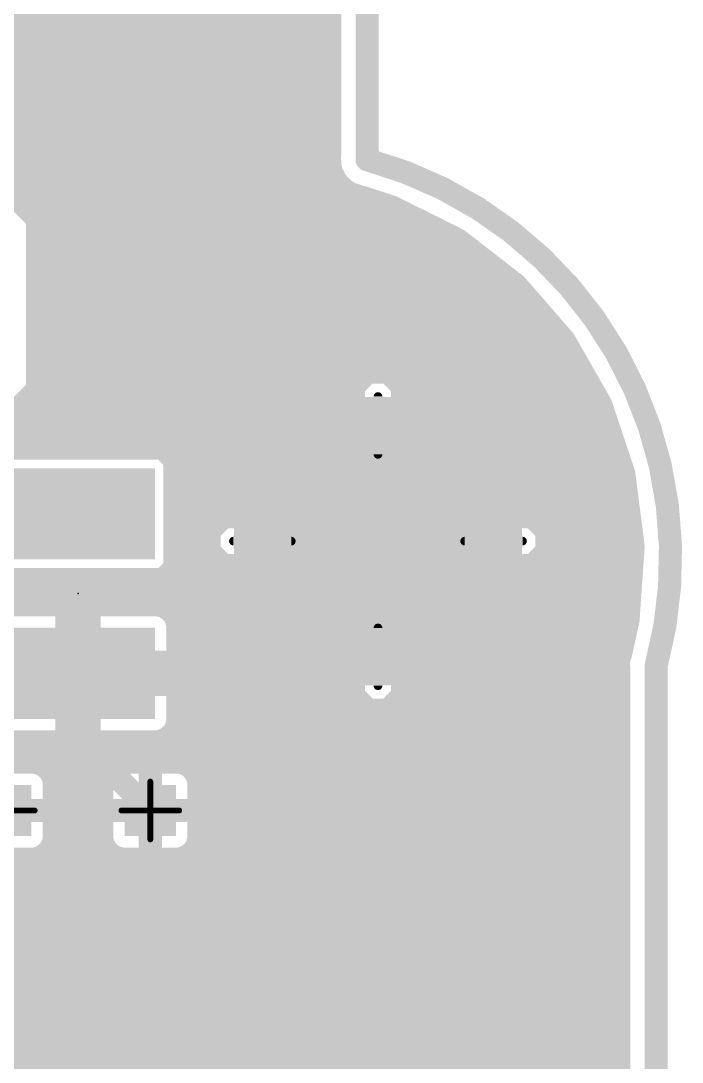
# Model space of a CAD drawing. Extents: x -14 to 61.4, y -16.8 to 62.4.
# Drawn here: x 49.79 to 61.42, y 19.71 to 38 of the extents above; entities that cross this region are included whole.
import ezdxf

# ---------------------------------------------------------------- set-up
doc = ezdxf.new("R2010")
doc.units = 0
for name, color, linetype in [('145', 82, 'CONTINUOUS'), ('16', 175, 'CONTINUOUS'), ('18', 82, 'CONTINUOUS'), ('20', 7, 'CONTINUOUS'), ('24', 7, 'CONTINUOUS'), ('30', 253, 'CONTINUOUS'), ('32', 253, 'CONTINUOUS'), ('36', 253, 'CONTINUOUS')]:
    doc.layers.add(name, color=color, linetype=linetype)

# ---------------------------------------------------------------- blocks, each defined once
blk = doc.blocks.new('RECT')
blk.add_solid([(-0.5, -0.5), (0.5, -0.5), (-0.5, 0.5), (0.5, 0.5)])
blk = doc.blocks.new('SQUAREV')
blk.add_solid([(-0.5, -0.5), (0.5, -0.5), (-0.5, 0.5), (0.5, 0.5)])

msp = doc.modelspace()

# ---------------------------------------------------------------- linework, layer by layer
at = {"layer": '145', "const_width": 0.1016}
for points in [[(52.07, 24.638), (52.07, 23.622)], [(49.022, 24.13), (50.038, 24.13)], [(51.562, 24.13), (52.578, 24.13)]]:
    msp.add_lwpolyline(points, dxfattribs=at)
at = {"layer": '145', "const_width": 0.0508}
for points in [[(52.0954, 24.638, 1), (52.0446, 24.638)], [(50.038, 24.1046, 1), (50.038, 24.1554)], [(51.562, 24.1554, 1), (51.562, 24.1046)], [(52.578, 24.1046, 1), (52.578, 24.1554)], [(52.0446, 23.622, 1), (52.0954, 23.622)]]:
    msp.add_lwpolyline(points, format="xyb", dxfattribs=at)
at = {"layer": '16'}
for points, const_width in [([(55.2236, 53.34), (55.2236, 35.6479)], 0.4064), ([(39.9264, 38.2016), (55.2236, 38.2016)], 0.4064), ([(39.9264, 37.7952), (55.2236, 37.7952)], 0.4064), ([(39.9264, 37.3888), (55.2236, 37.3888)], 0.4064), ([(39.9264, 36.9824), (55.2236, 36.9824)], 0.4064), ([(39.9264, 36.576), (55.2236, 36.576)], 0.4064), ([(46.5099, 36.1696), (55.2236, 36.1696)], 0.4064), ([(49.7605, 34.8464), (48.4905, 36.1164)], 0.4064), ([(48.8437, 35.7632), (55.2236, 35.7632)], 0.4064), ([(55.2236, 35.6479), (55.2124, 35.6067)], 0.4064), ([(55.2124, 35.6067), (55.2236, 35.5184)], 0.4064), ([(55.2236, 35.5184), (55.2236, 35.4294)], 0.4064), ([(49.2501, 35.3568), (55.2441, 35.3568)], 0.4064), ([(55.2236, 35.4294), (55.2399, 35.39)], 0.4064), ([(55.2399, 35.39), (55.2453, 35.3477)], 0.4064), ([(55.2453, 35.3477), (55.2895, 35.2704)], 0.4064), ([(55.2895, 35.2704), (55.3235, 35.1882)], 0.4064), ([(55.3235, 35.1882), (55.3537, 35.158)], 0.4064), ([(55.3537, 35.158), (55.3749, 35.121)], 0.4064), ([(55.3749, 35.121), (55.4453, 35.0665)], 0.4064), ([(49.6565, 34.9504), (55.6205, 34.9504)], 0.4064), ([(55.4453, 35.0665), (55.5082, 35.0035)], 0.4064), ([(55.5082, 35.0035), (55.5476, 34.9872)], 0.4064), ([(55.5476, 34.9872), (55.5813, 34.9611)], 0.4064), ([(55.5813, 34.9611), (55.6672, 34.9377)], 0.4064), ([(55.6672, 34.9377), (55.7494, 34.9036)], 0.4064), ([(50.0864, 34.5205), (49.7605, 34.8464)], 0.4064), ([(55.7494, 34.9036), (55.7782, 34.9036)], 0.4064), ([(55.7782, 34.9036), (56.3215, 34.7264)], 0.4064), ([(56.3215, 34.7264), (57.4765, 34.1504)], 0.4064), ([(50.0629, 34.544), (56.6872, 34.544)], 0.4064), ([(50.0864, 31.5195), (50.0864, 34.5205)], 0.4064), ([(50.0864, 34.1376), (57.493, 34.1376)], 0.4064), ([(57.4765, 34.1504), (58.4969, 33.3601)], 0.4064), ([(50.0864, 33.7312), (58.0178, 33.7312)], 0.4064), ([(50.0864, 33.3248), (58.5276, 33.3248)], 0.4064), ([(58.4969, 33.3601), (59.3436, 32.386)], 0.4064), ([(50.0864, 32.9184), (58.8808, 32.9184)], 0.4064), ([(50.0864, 32.512), (59.2341, 32.512)], 0.4064), ([(59.3436, 32.386), (59.9839, 31.2654)], 0.4064), ([(50.0864, 32.1056), (59.5038, 32.1056)], 0.4064), ([(55.894, 31.8303), (55.6424, 31.5787)], 0.4064), ([(56.2497, 31.8303), (55.894, 31.8303)], 0.4064), ([(56.5012, 31.5787), (56.2497, 31.8303)], 0.4064), ([(50.0864, 31.6992), (55.7629, 31.6992)], 0.4064), ([(56.3807, 31.6992), (59.736, 31.6992)], 0.4064), ([(48.8164, 30.2495), (50.0864, 31.5195)], 0.4064), ([(55.6424, 31.5787), (55.6424, 30.493)], 0.4064), ([(56.5012, 30.493), (56.5012, 31.5787)], 0.4064), ([(49.8597, 31.2928), (55.6424, 31.2928)], 0.4064), ([(56.0718, 31.4009), (56.0718, 30.3849)], 0.1524), ([(56.5012, 31.2928), (59.9683, 31.2928)], 0.4064), ([(59.9839, 31.2654), (60.3933, 30.0414)], 0.4064), ([(49.4533, 30.8864), (55.6424, 30.8864)], 0.4064), ([(56.5012, 30.8864), (60.1107, 30.8864)], 0.4064), ([(52.2963, 30.4932), (49.3037, 30.4932)], 0.4064), ([(52.5032, 30.2863), (52.2963, 30.4932)], 0.4064), ([(52.3095, 30.48), (55.6155, 30.48)], 0.4064), ([(55.6424, 30.493), (55.0123, 30.1895)], 0.4064), ([(57.1314, 30.1895), (56.5012, 30.493)], 0.4064), ([(56.5282, 30.48), (60.2466, 30.48)], 0.4064), ([(52.5032, 28.3937), (52.5032, 30.2863)], 0.4064), ([(55.0123, 30.1895), (54.5407, 29.5982)], 0.4064), ([(55.0123, 30.1895), (55.0123, 30.1895)], 0.4064), ([(55.0123, 30.1895), (55.0123, 30.1895)], 0.4064), ([(57.6029, 29.5982), (57.1314, 30.1895)], 0.4064), ([(57.1314, 30.1895), (57.1314, 30.1895)], 0.4064), ([(52.5032, 30.0736), (54.9198, 30.0736)], 0.4064), ([(57.2238, 30.0736), (60.3826, 30.0736)], 0.4064), ([(60.3933, 30.0414), (60.5561, 28.7611)], 0.4064), ([(52.5032, 29.6672), (54.5957, 29.6672)], 0.4064), ([(57.5479, 29.6672), (60.4409, 29.6672)], 0.4064), ([(54.5407, 29.5982), (54.4704, 29.2903)], 0.4064), ([(54.5407, 29.5982), (54.5407, 29.5982)], 0.4064), ([(57.6732, 29.2903), (57.6029, 29.5982)], 0.4064), ([(57.6029, 29.5982), (57.6029, 29.5982)], 0.4064), ([(50.8, 29.34), (48.26, 29.34)], 0.4064), ([(52.5032, 29.2608), (53.3245, 29.2608)], 0.4064), ([(53.354, 29.2903), (53.1024, 29.0387)], 0.4064), ([(54.4704, 29.2903), (53.354, 29.2903)], 0.4064), ([(58.7897, 29.2903), (57.6732, 29.2903)], 0.4064), ([(59.0412, 29.0387), (58.7897, 29.2903)], 0.4064), ([(58.8191, 29.2608), (60.4926, 29.2608)], 0.4064), ([(53.1024, 29.0387), (53.1024, 28.683)], 0.4064), ([(59.0412, 28.683), (59.0412, 29.0387)], 0.4064), ([(52.5032, 28.8544), (53.1024, 28.8544)], 0.4064), ([(53.5318, 28.8609), (54.5478, 28.8609)], 0.1524), ([(58.6118, 28.8609), (57.5958, 28.8609)], 0.1524), ([(59.0412, 28.8544), (60.5442, 28.8544)], 0.4064), ([(60.5561, 28.7611), (60.4659, 27.4736)], 0.4064), ([(53.1024, 28.683), (53.354, 28.4315)], 0.4064), ([(58.7897, 28.4315), (59.0412, 28.683)], 0.4064), ([(52.2963, 28.1868), (52.5032, 28.3937)], 0.4064), ([(52.5032, 28.448), (53.3374, 28.448)], 0.4064), ([(53.354, 28.4315), (54.4704, 28.4315)], 0.4064), ([(54.4704, 28.4315), (54.5407, 28.1235)], 0.4064), ([(57.6029, 28.1235), (57.6732, 28.4315)], 0.4064), ([(57.6732, 28.4315), (58.7897, 28.4315)], 0.4064), ([(58.8062, 28.448), (60.5342, 28.448)], 0.4064), ([(49.3037, 28.1868), (52.2963, 28.1868)], 0.4064), ([(48.4606, 28.0416), (54.606, 28.0416)], 0.4064), ([(54.5407, 28.1235), (54.5407, 28.1235)], 0.4064), ([(54.5407, 28.1235), (55.0123, 27.5322)], 0.4064), ([(57.1314, 27.5322), (57.6029, 28.1235)], 0.4064), ([(57.5376, 28.0416), (60.5057, 28.0416)], 0.4064), ([(57.6029, 28.1235), (57.6029, 28.1235)], 0.4064), ([(50.6032, 27.7432), (49.3969, 27.7432)], 0.4064), ([(50.6032, 26.7368), (50.6032, 27.7432)], 0.4064), ([(50.6032, 27.6352), (50.9968, 27.6352)], 0.4064), ([(52.2031, 27.7432), (50.9968, 27.7432)], 0.4064), ([(50.9968, 27.7432), (50.9968, 26.7368)], 0.4064), ([(52.3056, 27.7157), (52.2031, 27.7432)], 0.4064), ([(52.3976, 27.6626), (52.3056, 27.7157)], 0.4064), ([(52.4726, 27.5876), (52.3976, 27.6626)], 0.4064), ([(52.425, 27.6352), (54.9301, 27.6352)], 0.4064), ([(57.2135, 27.6352), (60.4773, 27.6352)], 0.4064), ([(52.5257, 27.4956), (52.4726, 27.5876)], 0.4064), ([(52.5532, 27.3931), (52.5257, 27.4956)], 0.4064), ([(55.0123, 27.5322), (55.0123, 27.5322)], 0.4064), ([(55.0123, 27.5322), (55.6424, 27.2288)], 0.4064), ([(56.5012, 27.2288), (57.1314, 27.5322)], 0.4064), ([(57.1314, 27.5322), (57.1314, 27.5322)], 0.4064), ([(57.1314, 27.5322), (57.1314, 27.5322)], 0.4064), ([(60.4659, 27.4736), (60.3332, 26.872)], 0.4064), ([(52.5532, 26.7368), (52.5532, 27.3931)], 0.4064), ([(50.6032, 27.2288), (50.9968, 27.2288)], 0.4064), ([(52.5532, 27.2288), (55.6423, 27.2288)], 0.4064), ([(55.6424, 27.2288), (55.6424, 26.143)], 0.4064), ([(56.0718, 26.3209), (56.0718, 27.3369)], 0.1524), ([(56.5012, 26.143), (56.5012, 27.2288)], 0.4064), ([(56.5013, 27.2288), (60.4119, 27.2288)], 0.4064), ([(60.3332, 26.872), (60.3036, 26.8006)], 0.4064), ([(50.6032, 26.8224), (50.9968, 26.8224)], 0.4064), ([(50.9968, 26.7368), (50.6032, 26.7368)], 0.4064), ([(50.9968, 26.3432), (50.9968, 26.7368)], 0.4064), ([(50.9968, 26.7368), (52.5532, 26.7368)], 0.4064), ([(52.5532, 26.8224), (55.6424, 26.8224)], 0.4064), ([(56.5012, 26.8224), (60.3126, 26.8224)], 0.4064), ([(60.3036, 26.7579), (60.2924, 26.7167)], 0.4064), ([(60.2924, 26.7167), (60.3036, 26.6284)], 0.4064), ([(60.3036, 26.8006), (60.3036, 26.7579)], 0.4064), ([(50.8, 26.54), (50.8, 25.4)], 0.4064), ([(60.3036, 26.6284), (60.3036, 6.35)], 0.4064), ([(50.6032, 25.3368), (50.6032, 26.3432)], 0.4064), ([(50.6032, 26.3432), (50.9968, 26.3432)], 0.4064), ([(50.9968, 26.416), (55.6424, 26.416)], 0.4064), ([(50.9968, 26.3432), (50.9968, 25.3368)], 0.4064), ([(52.5532, 26.3432), (50.9968, 26.3432)], 0.4064), ([(52.5532, 25.6869), (52.5532, 26.3432)], 0.4064), ([(56.5012, 26.416), (60.3036, 26.416)], 0.4064), ([(55.6424, 26.143), (55.894, 25.8915)], 0.4064), ([(56.2497, 25.8915), (56.5012, 26.143)], 0.4064), ([(50.6032, 26.0096), (50.9968, 26.0096)], 0.4064), ([(52.5532, 26.0096), (55.7758, 26.0096)], 0.4064), ([(56.3678, 26.0096), (60.3036, 26.0096)], 0.4064), ([(55.894, 25.8915), (56.2497, 25.8915)], 0.4064), ([(50.6032, 25.6032), (50.9968, 25.6032)], 0.4064), ([(52.4726, 25.4924), (52.5257, 25.5844)], 0.4064), ([(52.5257, 25.5844), (52.5532, 25.6869)], 0.4064), ([(52.5308, 25.6032), (60.3036, 25.6032)], 0.4064), ([(52.3056, 25.3643), (52.3976, 25.4174)], 0.4064), ([(52.3976, 25.4174), (52.4726, 25.4924)], 0.4064), ([(49.3969, 25.3368), (50.6032, 25.3368)], 0.4064), ([(50.8, 25.4), (52.07, 24.13)], 0.4064), ([(50.9968, 25.3368), (52.2031, 25.3368)], 0.4064), ([(52.2031, 25.3368), (52.3056, 25.3643)], 0.4064), ([(14.6264, 25.1968), (60.3036, 25.1968)], 0.4064), ([(50.0331, 24.9832), (49.53, 24.9832)], 0.4064), ([(50.1356, 24.9557), (50.0331, 24.9832)], 0.4064), ([(50.2276, 24.9026), (50.1356, 24.9557)], 0.4064), ([(50.3026, 24.8276), (50.2276, 24.9026)], 0.4064), ([(51.3724, 24.9026), (51.2974, 24.8276)], 0.4064), ([(51.4644, 24.9557), (51.3724, 24.9026)], 0.4064), ([(51.5669, 24.9832), (51.4644, 24.9557)], 0.4064), ([(52.07, 24.9832), (51.5669, 24.9832)], 0.4064), ([(52.07, 24.9832), (52.07, 24.13)], 0.4064), ([(52.07, 24.13), (52.07, 24.9832)], 0.4064), ([(52.5731, 24.9832), (52.07, 24.9832)], 0.4064), ([(52.6756, 24.9557), (52.5731, 24.9832)], 0.4064), ([(52.7676, 24.9026), (52.6756, 24.9557)], 0.4064), ([(52.8426, 24.8276), (52.7676, 24.9026)], 0.4064), ([(50.3557, 24.7356), (50.3026, 24.8276)], 0.4064), ([(50.3241, 24.7904), (51.2759, 24.7904)], 0.4064), ([(50.3832, 24.6331), (50.3557, 24.7356)], 0.4064), ([(51.2443, 24.7356), (51.2168, 24.6331)], 0.4064), ([(51.2974, 24.8276), (51.2443, 24.7356)], 0.4064), ([(52.07, 24.7904), (52.07, 24.7904)], 0.4064), ([(52.8957, 24.7356), (52.8426, 24.8276)], 0.4064), ([(52.8641, 24.7904), (60.3036, 24.7904)], 0.4064), ([(52.9232, 24.6331), (52.8957, 24.7356)], 0.4064), ([(50.3832, 24.13), (50.3832, 24.6331)], 0.4064), ([(51.2168, 24.6331), (51.2168, 24.13)], 0.4064), ([(52.9232, 24.13), (52.9232, 24.6331)], 0.4064), ([(50.3832, 24.384), (51.2168, 24.384)], 0.4064), ([(52.07, 24.384), (52.07, 24.384)], 0.4064), ([(52.9232, 24.384), (60.3036, 24.384)], 0.4064), ([(50.3832, 24.13), (49.53, 24.13)], 0.4064), ([(49.53, 24.13), (50.3832, 24.13)], 0.4064), ([(50.3832, 23.6269), (50.3832, 24.13)], 0.4064), ([(51.2168, 24.13), (52.07, 24.13)], 0.4064), ([(52.07, 24.13), (51.2168, 24.13)], 0.4064), ([(51.2168, 24.13), (51.2168, 23.6269)], 0.4064), ([(52.07, 24.13), (52.07, 24.13)], 0.4064), ([(52.07, 24.13), (52.07, 24.13)], 0.4064), ([(52.07, 23.2768), (52.07, 24.13)], 0.4064), ([(52.07, 24.13), (52.07, 24.13)], 0.4064), ([(52.07, 24.13), (52.07, 23.2768)], 0.4064), ([(52.9232, 24.13), (52.07, 24.13)], 0.4064), ([(52.07, 24.13), (52.07, 24.13)], 0.4064), ([(52.07, 24.13), (52.9232, 24.13)], 0.4064), ([(52.9232, 23.6269), (52.9232, 24.13)], 0.4064), ([(50.3832, 23.9776), (51.2168, 23.9776)], 0.4064), ([(52.07, 23.9776), (52.07, 23.9776)], 0.4064), ([(52.9232, 23.9776), (60.3036, 23.9776)], 0.4064), ([(50.3557, 23.5244), (50.3832, 23.6269)], 0.4064), ([(51.2168, 23.6269), (51.2443, 23.5244)], 0.4064), ([(52.8957, 23.5244), (52.9232, 23.6269)], 0.4064), ([(50.2276, 23.3574), (50.3026, 23.4324)], 0.4064), ([(50.3026, 23.4324), (50.3557, 23.5244)], 0.4064), ([(50.3683, 23.5712), (51.2317, 23.5712)], 0.4064), ([(51.2443, 23.5244), (51.2974, 23.4324)], 0.4064), ([(51.2974, 23.4324), (51.3724, 23.3574)], 0.4064), ([(52.07, 23.5712), (52.07, 23.5712)], 0.4064), ([(52.7676, 23.3574), (52.8426, 23.4324)], 0.4064), ([(52.8426, 23.4324), (52.8957, 23.5244)], 0.4064), ([(52.9083, 23.5712), (60.3036, 23.5712)], 0.4064), ([(49.53, 23.2768), (50.0331, 23.2768)], 0.4064), ([(50.0331, 23.2768), (50.1356, 23.3043)], 0.4064), ([(50.1356, 23.3043), (50.2276, 23.3574)], 0.4064), ([(51.3724, 23.3574), (51.4644, 23.3043)], 0.4064), ([(51.4644, 23.3043), (51.5669, 23.2768)], 0.4064), ([(51.5669, 23.2768), (52.07, 23.2768)], 0.4064), ([(52.07, 23.2768), (52.5731, 23.2768)], 0.4064), ([(52.5731, 23.2768), (52.6756, 23.3043)], 0.4064), ([(52.6756, 23.3043), (52.7676, 23.3574)], 0.4064), ([(14.6264, 23.1648), (60.3036, 23.1648)], 0.4064), ([(14.6264, 22.7584), (60.3036, 22.7584)], 0.4064), ([(14.6264, 22.352), (60.3036, 22.352)], 0.4064), ([(14.6264, 21.9456), (60.3036, 21.9456)], 0.4064), ([(14.6264, 21.5392), (60.3036, 21.5392)], 0.4064), ([(14.6264, 21.1328), (60.3036, 21.1328)], 0.4064), ([(14.6264, 20.7264), (60.3036, 20.7264)], 0.4064), ([(14.6264, 20.32), (60.3036, 20.32)], 0.4064), ([(14.6264, 19.9136), (60.3036, 19.9136)], 0.4064), ([(14.6264, 19.5072), (60.3036, 19.5072)], 0.4064)]:
    msp.add_lwpolyline(points, dxfattribs=dict(at, const_width=const_width))
for points, const_width in [([(55.2236, 38.1, 1), (55.2236, 38.3032)], 0.2032), ([(55.2236, 37.6936, 1), (55.2236, 37.8968)], 0.2032), ([(55.2236, 37.2872, 1), (55.2236, 37.4904)], 0.2032), ([(55.2236, 36.8808, 1), (55.2236, 37.084)], 0.2032), ([(55.2236, 36.4744, 1), (55.2236, 36.6776)], 0.2032), ([(55.2236, 36.068, 1), (55.2236, 36.2712)], 0.2032), ([(55.3216, 35.6212, 1), (55.1256, 35.6746)], 0.2032), ([(55.2236, 35.6616, 1), (55.2236, 35.8648)], 0.2032), ([(55.3132, 35.6196, 1), (55.1116, 35.5939)], 0.2032), ([(55.1144, 35.6335, 1), (55.3104, 35.58)], 0.2032), ([(55.122, 35.6479, 1), (55.3252, 35.6479)], 0.2032), ([(55.3252, 35.5184, 1), (55.122, 35.5184)], 0.2032), ([(55.3175, 35.4683, 1), (55.1297, 35.3905)], 0.2032), ([(55.122, 35.4294, 1), (55.3252, 35.4294)], 0.2032), ([(55.1228, 35.5056, 1), (55.3244, 35.5313)], 0.2032), ([(55.3407, 35.4028, 1), (55.1391, 35.3772)], 0.2032), ([(55.3335, 35.3981, 1), (55.1571, 35.2973)], 0.2032), ([(55.1461, 35.3511, 1), (55.3338, 35.4289)], 0.2032), ([(55.2441, 35.2552, 1), (55.2441, 35.4584)], 0.2032), ([(55.1445, 35.3349, 1), (55.3461, 35.3605)], 0.2032), ([(55.3833, 35.3093, 1), (55.1956, 35.2315)], 0.2032), ([(55.2013, 35.22, 1), (55.3777, 35.3208)], 0.2032), ([(55.3954, 35.26, 1), (55.2517, 35.1163)], 0.2032), ([(55.2297, 35.1493, 1), (55.4174, 35.2271)], 0.2032), ([(55.4419, 35.2084, 1), (55.2655, 35.1076)], 0.2032), ([(55.4371, 35.2013, 1), (55.3127, 35.0406)], 0.2032), ([(55.2819, 35.0862, 1), (55.4255, 35.2299)], 0.2032), ([(55.2866, 35.0706, 1), (55.4631, 35.1714)], 0.2032), ([(55.5171, 35.1383, 1), (55.3734, 34.9946)], 0.2032), ([(55.383, 34.9861, 1), (55.5075, 35.1468)], 0.2032), ([(55.5471, 35.0974, 1), (55.4693, 34.9097)], 0.2032), ([(55.4363, 34.9317, 1), (55.58, 35.0754)], 0.2032), ([(55.6098, 35.0675, 1), (55.4854, 34.9069)], 0.2032), ([(55.6081, 35.0591, 1), (55.5546, 34.8631)], 0.2032), ([(55.5087, 34.8933, 1), (55.5865, 35.0811)], 0.2032), ([(55.5191, 34.8808, 1), (55.6435, 35.0414)], 0.2032), ([(55.7061, 35.0315, 1), (55.6283, 34.8438)], 0.2032), ([(55.6205, 34.8488, 1), (55.6205, 35.052)], 0.2032), ([(55.6405, 34.8396, 1), (55.6939, 35.0357)], 0.2032), ([(49.8323, 34.9182, 1), (49.6886, 34.7746)], 0.2032), ([(49.6886, 34.7746, 1), (49.8323, 34.9182)], 0.2032), ([(55.7494, 35.0052, 1), (55.7494, 34.802)], 0.2032), ([(55.8097, 35.0002, 1), (55.7467, 34.807)], 0.2032), ([(55.7105, 34.8097, 1), (55.7883, 34.9975)], 0.2032), ([(55.7782, 34.802, 1), (55.7782, 35.0052)], 0.2032), ([(56.3669, 34.8173, 1), (56.2762, 34.6354)], 0.2032), ([(56.29, 34.6298, 1), (56.353, 34.8229)], 0.2032), ([(50.0629, 34.6456, 1), (50.0629, 34.4424)], 0.2032), ([(50.188, 34.5205, 1), (49.9848, 34.5205)], 0.2032), ([(50.0146, 34.4486, 1), (50.1582, 34.5923)], 0.2032), ([(56.6872, 34.4424, 1), (56.6872, 34.6456)], 0.2032), ([(50.0864, 34.2392, 1), (50.0864, 34.036)], 0.2032), ([(57.5387, 34.2307, 1), (57.4143, 34.07)], 0.2032), ([(57.4312, 34.0594, 1), (57.5218, 34.2413)], 0.2032), ([(57.493, 34.036, 1), (57.493, 34.2392)], 0.2032), ([(50.0864, 33.8328, 1), (50.0864, 33.6296)], 0.2032), ([(58.0178, 33.6296, 1), (58.0178, 33.8328)], 0.2032), ([(50.0864, 33.4264, 1), (50.0864, 33.2232)], 0.2032), ([(58.5736, 33.4268, 1), (58.4202, 33.2935)], 0.2032), ([(58.4347, 33.2798, 1), (58.5591, 33.4405)], 0.2032), ([(58.5276, 33.2232, 1), (58.5276, 33.4264)], 0.2032), ([(50.0864, 33.02, 1), (50.0864, 32.8168)], 0.2032), ([(58.8808, 32.8168, 1), (58.8808, 33.02)], 0.2032), ([(50.0864, 32.6136, 1), (50.0864, 32.4104)], 0.2032), ([(59.2341, 32.4104, 1), (59.2341, 32.6136)], 0.2032), ([(59.4318, 32.4364, 1), (59.2554, 32.3356)], 0.2032), ([(59.2669, 32.3194, 1), (59.4203, 32.4526)], 0.2032), ([(50.0864, 32.2072, 1), (50.0864, 32.004)], 0.2032), ([(59.5038, 32.004, 1), (59.5038, 32.2072)], 0.2032), ([(55.894, 31.9319, 1), (55.894, 31.7287)], 0.2032), ([(55.9658, 31.7584, 1), (55.8221, 31.9021)], 0.2032), ([(56.3215, 31.9021, 1), (56.1778, 31.7584)], 0.2032), ([(56.2497, 31.7287, 1), (56.2497, 31.9319)], 0.2032), ([(50.0864, 31.8008, 1), (50.0864, 31.5976)], 0.2032), ([(55.7629, 31.5976, 1), (55.7629, 31.8008)], 0.2032), ([(56.3807, 31.8008, 1), (56.3807, 31.5976)], 0.2032), ([(59.736, 31.5976, 1), (59.736, 31.8008)], 0.2032), ([(50.1582, 31.4477, 1), (50.0146, 31.5914)], 0.2032), ([(55.744, 31.5787, 1), (55.5408, 31.5787)], 0.2032), ([(55.5706, 31.6506, 1), (55.7143, 31.5069)], 0.2032), ([(56.6028, 31.5787, 1), (56.3996, 31.5787)], 0.2032), ([(56.4294, 31.5069, 1), (56.5731, 31.6506)], 0.2032), ([(49.8597, 31.3944, 1), (49.8597, 31.1912)], 0.2032), ([(49.9848, 31.5195, 1), (50.188, 31.5195)], 0.2032), ([(55.6424, 31.1912, 1), (55.6424, 31.3944)], 0.2032), ([(56.1099, 31.4009, 1), (56.0337, 31.4009)], 0.0762), ([(56.5012, 31.3944, 1), (56.5012, 31.1912)], 0.2032), ([(60.0803, 31.2976, 1), (59.8876, 31.2332)], 0.2032), ([(59.9683, 31.1912, 1), (59.9683, 31.3944)], 0.2032), ([(59.8957, 31.215, 1), (60.0721, 31.3158)], 0.2032), ([(55.6424, 30.7848, 1), (55.6424, 30.988)], 0.2032), ([(56.5012, 30.988, 1), (56.5012, 30.7848)], 0.2032), ([(60.1107, 30.7848, 1), (60.1107, 30.988)], 0.2032), ([(52.3681, 30.565, 1), (52.2245, 30.4214)], 0.2032), ([(52.3095, 30.5816, 1), (52.3095, 30.3784)], 0.2032), ([(52.2963, 30.3916, 1), (52.2963, 30.5948)], 0.2032), ([(55.5408, 30.493, 1), (55.744, 30.493)], 0.2032), ([(55.6865, 30.4014, 1), (55.5983, 30.5845)], 0.2032), ([(55.6155, 30.3784, 1), (55.6155, 30.5816)], 0.2032), ([(56.5453, 30.5845, 1), (56.4571, 30.4014)], 0.2032), ([(56.3996, 30.493, 1), (56.6028, 30.493)], 0.2032), ([(56.5282, 30.5816, 1), (56.5282, 30.3784)], 0.2032), ([(60.2466, 30.3784, 1), (60.2466, 30.5816)], 0.2032), ([(52.6048, 30.2863, 1), (52.4016, 30.2863)], 0.2032), ([(52.4314, 30.2145, 1), (52.575, 30.3581)], 0.2032), ([(55.0123, 30.2911, 1), (55.0123, 30.0879)], 0.2032), ([(55.1139, 30.1895, 1), (54.9107, 30.1895)], 0.2032), ([(54.9682, 30.281, 1), (55.0563, 30.098)], 0.2032), ([(55.0917, 30.1262, 1), (54.9328, 30.2528)], 0.2032), ([(55.0123, 30.0879, 1), (55.0123, 30.2911)], 0.2032), ([(56.0337, 30.3849, 1), (56.1099, 30.3849)], 0.0762), ([(57.2108, 30.2528, 1), (57.0519, 30.1262)], 0.2032), ([(57.1314, 30.2911, 1), (57.1314, 30.0879)], 0.2032), ([(57.0873, 30.098, 1), (57.1755, 30.281)], 0.2032), ([(57.1314, 30.0879, 1), (57.1314, 30.2911)], 0.2032), ([(52.5032, 30.1752, 1), (52.5032, 29.972)], 0.2032), ([(56.0718, 27.5909, 1), (56.0718, 30.1309, 1), (56.0718, 27.5909)], 0.1524), ([(54.9107, 30.1895, 1), (55.1139, 30.1895)], 0.2032), ([(54.9198, 29.972, 1), (54.9198, 30.1752)], 0.2032), ([(57.2238, 30.1752, 1), (57.2238, 29.972)], 0.2032), ([(60.4941, 30.0543, 1), (60.2925, 30.0286)], 0.2032), ([(60.297, 30.0092, 1), (60.4897, 30.0737)], 0.2032), ([(60.3826, 29.972, 1), (60.3826, 30.1752)], 0.2032), ([(56.656, 28.8863, 0.4142), (56.0972, 29.4451)], 1.1176), ([(52.5032, 29.7688, 1), (52.5032, 29.5656)], 0.2032), ([(54.5957, 29.5656, 1), (54.5957, 29.7688)], 0.2032), ([(57.5479, 29.7688, 1), (57.5479, 29.5656)], 0.2032), ([(60.4409, 29.5656, 1), (60.4409, 29.7688)], 0.2032), ([(54.6423, 29.5982, 1), (54.4391, 29.5982)], 0.2032), ([(54.4391, 29.5982, 1), (54.6423, 29.5982)], 0.2032), ([(54.4613, 29.6615, 1), (54.6201, 29.5349)], 0.2032), ([(54.6398, 29.5756, 1), (54.4417, 29.6208)], 0.2032), ([(57.7045, 29.5982, 1), (57.5013, 29.5982)], 0.2032), ([(57.5013, 29.5982, 1), (57.7045, 29.5982)], 0.2032), ([(57.702, 29.6208, 1), (57.5039, 29.5756)], 0.2032), ([(57.5235, 29.5349, 1), (57.6824, 29.6615)], 0.2032), ([(50.8, 29.2384, 1), (50.8, 29.4416)], 0.2032), ([(52.5032, 29.3624, 1), (52.5032, 29.1592)], 0.2032), ([(53.354, 29.3919, 1), (53.354, 29.1887)], 0.2032), ([(53.4258, 29.2184, 1), (53.2821, 29.3621)], 0.2032), ([(53.3245, 29.1592, 1), (53.3245, 29.3624)], 0.2032), ([(54.4704, 29.1887, 1), (54.4704, 29.3919)], 0.2032), ([(57.6732, 29.3919, 1), (57.6732, 29.1887)], 0.2032), ([(58.8615, 29.3621, 1), (58.7178, 29.2184)], 0.2032), ([(58.8191, 29.3624, 1), (58.8191, 29.1592)], 0.2032), ([(58.7897, 29.1887, 1), (58.7897, 29.3919)], 0.2032), ([(60.4926, 29.1592, 1), (60.4926, 29.3624)], 0.2032), ([(54.3714, 29.3129, 1), (54.5695, 29.2677)], 0.2032), ([(55.4876, 28.8355, 0.4142), (56.0464, 28.2767)], 1.1176), ([(57.5742, 29.2677, 1), (57.7723, 29.3129)], 0.2032), ([(53.204, 29.0387, 1), (53.0008, 29.0387)], 0.2032), ([(53.0306, 29.1106, 1), (53.1743, 28.9669)], 0.2032), ([(59.1428, 29.0387, 1), (58.9396, 29.0387)], 0.2032), ([(58.9694, 28.9669, 1), (59.1131, 29.1106)], 0.2032), ([(52.5032, 28.956, 1), (52.5032, 28.7528)], 0.2032), ([(53.1024, 28.7528, 1), (53.1024, 28.956)], 0.2032), ([(53.5318, 28.899, 1), (53.5318, 28.8228)], 0.0762), ([(54.5478, 28.8228, 1), (54.5478, 28.899)], 0.0762), ([(57.5958, 28.899, 1), (57.5958, 28.8228)], 0.0762), ([(58.6118, 28.8228, 1), (58.6118, 28.899)], 0.0762), ([(59.0412, 28.956, 1), (59.0412, 28.7528)], 0.2032), ([(60.6574, 28.754, 1), (60.4547, 28.7682)], 0.2032), ([(60.5442, 28.7528, 1), (60.5442, 28.956)], 0.2032), ([(53.0008, 28.683, 1), (53.204, 28.683)], 0.2032), ([(53.1743, 28.7548, 1), (53.0306, 28.6112)], 0.2032), ([(58.9396, 28.683, 1), (59.1428, 28.683)], 0.2032), ([(59.1131, 28.6112, 1), (58.9694, 28.7548)], 0.2032), ([(60.4553, 28.7483, 1), (60.6569, 28.7739)], 0.2032), ([(52.5032, 28.5496, 1), (52.5032, 28.3464)], 0.2032), ([(52.575, 28.3219, 1), (52.4314, 28.4655)], 0.2032), ([(53.354, 28.5331, 1), (53.354, 28.3299)], 0.2032), ([(53.2821, 28.3596, 1), (53.4258, 28.5033)], 0.2032), ([(53.3374, 28.3464, 1), (53.3374, 28.5496)], 0.2032), ([(54.5695, 28.4541, 1), (54.3714, 28.4089)], 0.2032), ([(54.4704, 28.3299, 1), (54.4704, 28.5331)], 0.2032), ([(57.6732, 28.5331, 1), (57.6732, 28.3299)], 0.2032), ([(57.7723, 28.4089, 1), (57.5742, 28.4541)], 0.2032), ([(58.7178, 28.5033, 1), (58.8615, 28.3596)], 0.2032), ([(58.8062, 28.5496, 1), (58.8062, 28.3464)], 0.2032), ([(58.7897, 28.3299, 1), (58.7897, 28.5331)], 0.2032), ([(60.5342, 28.3464, 1), (60.5342, 28.5496)], 0.2032), ([(52.2245, 28.2586, 1), (52.3681, 28.115)], 0.2032), ([(52.2963, 28.0852, 1), (52.2963, 28.2884)], 0.2032), ([(52.4016, 28.3937, 1), (52.6048, 28.3937)], 0.2032), ([(54.6423, 28.1235, 1), (54.4391, 28.1235)], 0.2032), ([(54.6201, 28.1869, 1), (54.4613, 28.0602)], 0.2032), ([(54.4391, 28.1235, 1), (54.6423, 28.1235)], 0.2032), ([(54.4417, 28.1009, 1), (54.6398, 28.1461)], 0.2032), ([(54.606, 27.94, 1), (54.606, 28.1432)], 0.2032), ([(57.5376, 28.1432, 1), (57.5376, 27.94)], 0.2032), ([(57.7045, 28.1235, 1), (57.5013, 28.1235)], 0.2032), ([(57.5013, 28.1235, 1), (57.7045, 28.1235)], 0.2032), ([(57.5039, 28.1461, 1), (57.702, 28.1009)], 0.2032), ([(57.6824, 28.0602, 1), (57.5235, 28.1869)], 0.2032), ([(60.5057, 27.94, 1), (60.5057, 28.1432)], 0.2032), ([(50.7048, 27.7432, 1), (50.5016, 27.7432)], 0.2032), ([(50.6032, 27.7368, 1), (50.6032, 27.5336)], 0.2032), ([(50.6032, 27.6416, 1), (50.6032, 27.8448)], 0.2032), ([(50.9968, 27.8448, 1), (50.9968, 27.6416)], 0.2032), ([(51.0984, 27.7432, 1), (50.8952, 27.7432)], 0.2032), ([(50.9968, 27.5336, 1), (50.9968, 27.7368)], 0.2032), ([(52.2294, 27.8413, 1), (52.1768, 27.6451)], 0.2032), ([(52.2031, 27.6416, 1), (52.2031, 27.8448)], 0.2032), ([(52.3564, 27.8037, 1), (52.2548, 27.6277)], 0.2032), ([(52.2793, 27.6176, 1), (52.3319, 27.8139)], 0.2032), ([(52.4694, 27.7345, 1), (52.3257, 27.5908)], 0.2032), ([(52.425, 27.7368, 1), (52.425, 27.5336)], 0.2032), ([(52.3468, 27.5746, 1), (52.4484, 27.7506)], 0.2032), ([(54.9301, 27.5336, 1), (54.9301, 27.7368)], 0.2032), ([(57.2135, 27.7368, 1), (57.2135, 27.5336)], 0.2032), ([(60.4773, 27.5336, 1), (60.4773, 27.7368)], 0.2032), ([(52.5606, 27.6384, 1), (52.3846, 27.5368)], 0.2032), ([(52.4008, 27.5157, 1), (52.5445, 27.6594)], 0.2032), ([(52.6239, 27.5219, 1), (52.4276, 27.4693)], 0.2032), ([(52.4377, 27.4448, 1), (52.6137, 27.5464)], 0.2032), ([(55.0123, 27.6338, 1), (55.0123, 27.4306)], 0.2032), ([(55.0563, 27.6238, 1), (54.9682, 27.4407)], 0.2032), ([(54.9328, 27.4689, 1), (55.0917, 27.5956)], 0.2032), ([(55.0123, 27.4306, 1), (55.0123, 27.6338)], 0.2032), ([(57.0519, 27.5956, 1), (57.2108, 27.4689)], 0.2032), ([(57.1314, 27.6338, 1), (57.1314, 27.4306)], 0.2032), ([(57.233, 27.5322, 1), (57.0298, 27.5322)], 0.2032), ([(57.0298, 27.5322, 1), (57.233, 27.5322)], 0.2032), ([(57.1755, 27.4407, 1), (57.0873, 27.6238)], 0.2032), ([(57.1314, 27.4306, 1), (57.1314, 27.6338)], 0.2032), ([(60.5652, 27.4517, 1), (60.3667, 27.4955)], 0.2032), ([(52.6548, 27.3931, 1), (52.4516, 27.3931)], 0.2032), ([(52.4551, 27.3668, 1), (52.6513, 27.4194)], 0.2032), ([(60.3646, 27.4807, 1), (60.5673, 27.4665)], 0.2032), ([(50.6032, 27.3304, 1), (50.6032, 27.1272)], 0.2032), ([(50.9968, 27.1272, 1), (50.9968, 27.3304)], 0.2032), ([(52.5532, 27.3304, 1), (52.5532, 27.1272)], 0.2032), ([(55.744, 27.2288, 1), (55.5408, 27.2288)], 0.2032), ([(55.5983, 27.1372, 1), (55.6865, 27.3203)], 0.2032), ([(55.6423, 27.1272, 1), (55.6423, 27.3304)], 0.2032), ([(56.1099, 27.3369, 1), (56.0337, 27.3369)], 0.0762), ([(56.6028, 27.2288, 1), (56.3996, 27.2288)], 0.2032), ([(56.4571, 27.3203, 1), (56.5453, 27.1372)], 0.2032), ([(56.5013, 27.3304, 1), (56.5013, 27.1272)], 0.2032), ([(60.4119, 27.1272, 1), (60.4119, 27.3304)], 0.2032), ([(60.4271, 26.8331, 1), (60.2393, 26.9109)], 0.2032), ([(50.6032, 26.924, 1), (50.6032, 26.7208)], 0.2032), ([(50.6032, 26.8384, 1), (50.6032, 26.6352)], 0.2032), ([(51.0984, 26.7368, 1), (50.8952, 26.7368)], 0.2032), ([(50.9968, 26.8384, 1), (50.9968, 26.6352)], 0.2032), ([(50.9968, 26.7208, 1), (50.9968, 26.924)], 0.2032), ([(50.9968, 26.6352, 1), (50.9968, 26.8384)], 0.2032), ([(52.5532, 26.924, 1), (52.5532, 26.7208)], 0.2032), ([(52.5532, 26.6352, 1), (52.5532, 26.8384)], 0.2032), ([(55.6424, 26.7208, 1), (55.6424, 26.924)], 0.2032), ([(56.5012, 26.924, 1), (56.5012, 26.7208)], 0.2032), ([(60.3932, 26.7296, 1), (60.1916, 26.7039)], 0.2032), ([(60.4052, 26.8006, 1), (60.202, 26.8006)], 0.2032), ([(60.2097, 26.8394, 1), (60.3975, 26.7617)], 0.2032), ([(60.4016, 26.7312, 1), (60.2056, 26.7846)], 0.2032), ([(60.234, 26.8939, 1), (60.4324, 26.8501)], 0.2032), ([(60.3126, 26.7208, 1), (60.3126, 26.924)], 0.2032), ([(50.5016, 26.7368, 1), (50.7048, 26.7368)], 0.2032), ([(50.9016, 26.54, 1), (50.6984, 26.54)], 0.2032), ([(50.8952, 26.7368, 1), (51.0984, 26.7368)], 0.2032), ([(52.4516, 26.7368, 1), (52.6548, 26.7368)], 0.2032), ([(60.1944, 26.7435, 1), (60.3904, 26.69)], 0.2032), ([(60.202, 26.7579, 1), (60.4052, 26.7579)], 0.2032), ([(60.4052, 26.6284, 1), (60.202, 26.6284)], 0.2032), ([(60.2028, 26.6156, 1), (60.4044, 26.6413)], 0.2032), ([(50.7048, 26.3432, 1), (50.5016, 26.3432)], 0.2032), ([(50.6032, 26.4448, 1), (50.6032, 26.2416)], 0.2032), ([(50.9968, 26.5176, 1), (50.9968, 26.3144)], 0.2032), ([(51.0984, 26.3432, 1), (50.8952, 26.3432)], 0.2032), ([(50.9968, 26.4448, 1), (50.9968, 26.2416)], 0.2032), ([(50.9968, 26.2416, 1), (50.9968, 26.4448)], 0.2032), ([(52.6548, 26.3432, 1), (52.4516, 26.3432)], 0.2032), ([(52.5532, 26.2416, 1), (52.5532, 26.4448)], 0.2032), ([(55.6424, 26.3144, 1), (55.6424, 26.5176)], 0.2032), ([(56.5012, 26.5176, 1), (56.5012, 26.3144)], 0.2032), ([(60.3036, 26.3144, 1), (60.3036, 26.5176)], 0.2032), ([(50.8952, 26.3432, 1), (51.0984, 26.3432)], 0.2032), ([(55.7143, 26.2148, 1), (55.5706, 26.0712)], 0.2032), ([(56.0337, 26.3209, 1), (56.1099, 26.3209)], 0.0762), ([(56.5731, 26.0712, 1), (56.4294, 26.2148)], 0.2032), ([(50.6032, 26.1112, 1), (50.6032, 25.908)], 0.2032), ([(50.9968, 25.908, 1), (50.9968, 26.1112)], 0.2032), ([(52.5532, 26.1112, 1), (52.5532, 25.908)], 0.2032), ([(55.5408, 26.143, 1), (55.744, 26.143)], 0.2032), ([(55.7758, 25.908, 1), (55.7758, 26.1112)], 0.2032), ([(56.3678, 26.1112, 1), (56.3678, 25.908)], 0.2032), ([(56.3996, 26.143, 1), (56.6028, 26.143)], 0.2032), ([(60.3036, 25.908, 1), (60.3036, 26.1112)], 0.2032), ([(55.894, 25.9931, 1), (55.894, 25.7899)], 0.2032), ([(55.8221, 25.8196, 1), (55.9658, 25.9633)], 0.2032), ([(56.1778, 25.9633, 1), (56.3215, 25.8196)], 0.2032), ([(56.2497, 25.7899, 1), (56.2497, 25.9931)], 0.2032), ([(50.6032, 25.7048, 1), (50.6032, 25.5016)], 0.2032), ([(50.9968, 25.5016, 1), (50.9968, 25.7048)], 0.2032), ([(52.5308, 25.7048, 1), (52.5308, 25.5016)], 0.2032), ([(52.6137, 25.5336, 1), (52.4377, 25.6352)], 0.2032), ([(52.4516, 25.6869, 1), (52.6548, 25.6869)], 0.2032), ([(52.6513, 25.6606, 1), (52.4551, 25.7132)], 0.2032), ([(60.3036, 25.5016, 1), (60.3036, 25.7048)], 0.2032), ([(52.4484, 25.3294, 1), (52.3468, 25.5053)], 0.2032), ([(52.3846, 25.5432, 1), (52.5606, 25.4416)], 0.2032), ([(52.5445, 25.4206, 1), (52.4008, 25.5643)], 0.2032), ([(52.4276, 25.6107, 1), (52.6239, 25.5581)], 0.2032), ([(50.5016, 25.3368, 1), (50.7048, 25.3368)], 0.2032), ([(50.6032, 25.2352, 1), (50.6032, 25.4384)], 0.2032), ([(50.6984, 25.4, 1), (50.9016, 25.4)], 0.2032), ([(50.8718, 25.4718, 1), (50.7282, 25.3282)], 0.2032), ([(50.9968, 25.4384, 1), (50.9968, 25.2352)], 0.2032), ([(50.8952, 25.3368, 1), (51.0984, 25.3368)], 0.2032), ([(52.1768, 25.4349, 1), (52.2294, 25.2387)], 0.2032), ([(52.2031, 25.2352, 1), (52.2031, 25.4384)], 0.2032), ([(52.2548, 25.4523, 1), (52.3564, 25.2763)], 0.2032), ([(52.3319, 25.2661, 1), (52.2793, 25.4624)], 0.2032), ([(52.3257, 25.4892, 1), (52.4694, 25.3455)], 0.2032), ([(60.3036, 25.0952, 1), (60.3036, 25.2984)], 0.2032), ([(50.0594, 25.0813, 1), (50.0068, 24.8851)], 0.2032), ([(50.0331, 24.8816, 1), (50.0331, 25.0848)], 0.2032), ([(50.1864, 25.0437, 1), (50.0848, 24.8677)], 0.2032), ([(50.1093, 24.8576, 1), (50.1619, 25.0539)], 0.2032), ([(50.2994, 24.9745, 1), (50.1557, 24.8308)], 0.2032), ([(50.1768, 24.8146, 1), (50.2784, 24.9906)], 0.2032), ([(51.3216, 24.9906, 1), (51.4232, 24.8146)], 0.2032), ([(51.4443, 24.8308, 1), (51.3006, 24.9745)], 0.2032), ([(51.4381, 25.0539, 1), (51.4907, 24.8576)], 0.2032), ([(51.5152, 24.8677, 1), (51.4136, 25.0437)], 0.2032), ([(51.5669, 25.0848, 1), (51.5669, 24.8816)], 0.2032), ([(51.5932, 24.8851, 1), (51.5406, 25.0813)], 0.2032), ([(52.1716, 24.9832, 1), (51.9684, 24.9832)], 0.2032), ([(52.1716, 24.9832, 1), (51.9684, 24.9832)], 0.2032), ([(52.07, 25.0848, 1), (52.07, 24.8816)], 0.2032), ([(52.07, 24.8816, 1), (52.07, 25.0848)], 0.2032), ([(52.5994, 25.0813, 1), (52.5468, 24.8851)], 0.2032), ([(52.5731, 24.8816, 1), (52.5731, 25.0848)], 0.2032), ([(52.7264, 25.0437, 1), (52.6248, 24.8677)], 0.2032), ([(52.6493, 24.8576, 1), (52.7019, 25.0539)], 0.2032), ([(52.8394, 24.9745, 1), (52.6957, 24.8308)], 0.2032), ([(52.7168, 24.8146, 1), (52.8184, 24.9906)], 0.2032), ([(50.3906, 24.8784, 1), (50.2146, 24.7768)], 0.2032), ([(50.3241, 24.892, 1), (50.3241, 24.6888)], 0.2032), ([(50.2308, 24.7557, 1), (50.3745, 24.8994)], 0.2032), ([(50.4539, 24.7619, 1), (50.2576, 24.7093)], 0.2032), ([(50.2677, 24.6848, 1), (50.4437, 24.7864)], 0.2032), ([(51.1563, 24.7864, 1), (51.3323, 24.6848)], 0.2032), ([(51.3424, 24.7093, 1), (51.1461, 24.7619)], 0.2032), ([(51.2255, 24.8994, 1), (51.3692, 24.7557)], 0.2032), ([(51.3853, 24.7768, 1), (51.2094, 24.8784)], 0.2032), ([(51.2759, 24.6888, 1), (51.2759, 24.892)], 0.2032), ([(52.07, 24.892, 1), (52.07, 24.6888)], 0.2032), ([(52.07, 24.6888, 1), (52.07, 24.892)], 0.2032), ([(52.9306, 24.8784, 1), (52.7546, 24.7768)], 0.2032), ([(52.8641, 24.892, 1), (52.8641, 24.6888)], 0.2032), ([(52.7708, 24.7557, 1), (52.9145, 24.8994)], 0.2032), ([(52.9939, 24.7619, 1), (52.7976, 24.7093)], 0.2032), ([(52.8077, 24.6848, 1), (52.9837, 24.7864)], 0.2032), ([(60.3036, 24.6888, 1), (60.3036, 24.892)], 0.2032), ([(50.4848, 24.6331, 1), (50.2816, 24.6331)], 0.2032), ([(50.2851, 24.6068, 1), (50.4813, 24.6594)], 0.2032), ([(51.3184, 24.6331, 1), (51.1152, 24.6331)], 0.2032), ([(51.1187, 24.6594, 1), (51.3149, 24.6068)], 0.2032), ([(53.0248, 24.6331, 1), (52.8216, 24.6331)], 0.2032), ([(52.8251, 24.6068, 1), (53.0213, 24.6594)], 0.2032), ([(50.3832, 24.4856, 1), (50.3832, 24.2824)], 0.2032), ([(51.2168, 24.2824, 1), (51.2168, 24.4856)], 0.2032), ([(52.07, 24.4856, 1), (52.07, 24.2824)], 0.2032), ([(52.07, 24.2824, 1), (52.07, 24.4856)], 0.2032), ([(52.9232, 24.4856, 1), (52.9232, 24.2824)], 0.2032), ([(60.3036, 24.2824, 1), (60.3036, 24.4856)], 0.2032), ([(50.4848, 24.13, 1), (50.2816, 24.13)], 0.2032), ([(50.3832, 24.0284, 1), (50.3832, 24.2316)], 0.2032), ([(50.3832, 24.0284, 1), (50.3832, 24.2316)], 0.2032), ([(51.2168, 24.2316, 1), (51.2168, 24.0284)], 0.2032), ([(51.2168, 24.2316, 1), (51.2168, 24.0284)], 0.2032), ([(51.3184, 24.13, 1), (51.1152, 24.13)], 0.2032), ([(52.07, 24.2316, 1), (52.07, 24.0284)], 0.2032), ([(52.1716, 24.13, 1), (51.9684, 24.13)], 0.2032), ([(52.1716, 24.13, 1), (51.9684, 24.13)], 0.2032), ([(52.07, 24.2316, 1), (52.07, 24.0284)], 0.2032), ([(52.1716, 24.13, 1), (51.9684, 24.13)], 0.2032), ([(52.07, 24.2316, 1), (52.07, 24.0284)], 0.2032), ([(52.1716, 24.13, 1), (51.9684, 24.13)], 0.2032), ([(52.07, 24.2316, 1), (52.07, 24.0284)], 0.2032), ([(52.07, 24.0284, 1), (52.07, 24.2316)], 0.2032), ([(52.07, 24.0284, 1), (52.07, 24.2316)], 0.2032), ([(52.07, 24.0284, 1), (52.07, 24.2316)], 0.2032), ([(52.07, 24.0284, 1), (52.07, 24.2316)], 0.2032), ([(53.0248, 24.13, 1), (52.8216, 24.13)], 0.2032), ([(52.9232, 24.0284, 1), (52.9232, 24.2316)], 0.2032), ([(52.9232, 24.0284, 1), (52.9232, 24.2316)], 0.2032), ([(50.2816, 24.13, 1), (50.4848, 24.13)], 0.2032), ([(50.3832, 24.0792, 1), (50.3832, 23.876)], 0.2032), ([(51.1152, 24.13, 1), (51.3184, 24.13)], 0.2032), ([(51.2168, 23.876, 1), (51.2168, 24.0792)], 0.2032), ([(51.9684, 24.13, 1), (52.1716, 24.13)], 0.2032), ([(51.9684, 24.13, 1), (52.1716, 24.13)], 0.2032), ([(51.9684, 24.13, 1), (52.1716, 24.13)], 0.2032), ([(51.9684, 24.13, 1), (52.1716, 24.13)], 0.2032), ([(52.07, 24.0792, 1), (52.07, 23.876)], 0.2032), ([(51.9982, 24.0582, 1), (52.1418, 24.2018)], 0.2032), ([(52.07, 23.876, 1), (52.07, 24.0792)], 0.2032), ([(52.8216, 24.13, 1), (53.0248, 24.13)], 0.2032), ([(52.9232, 24.0792, 1), (52.9232, 23.876)], 0.2032), ([(60.3036, 23.876, 1), (60.3036, 24.0792)], 0.2032), ([(50.4813, 23.6006, 1), (50.2851, 23.6532)], 0.2032), ([(51.3149, 23.6532, 1), (51.1187, 23.6006)], 0.2032), ([(53.0213, 23.6006, 1), (52.8251, 23.6532)], 0.2032), ([(50.3745, 23.3606, 1), (50.2308, 23.5043)], 0.2032), ([(50.2576, 23.5507, 1), (50.4539, 23.4981)], 0.2032), ([(50.3683, 23.6728, 1), (50.3683, 23.4696)], 0.2032), ([(50.4437, 23.4736, 1), (50.2677, 23.5752)], 0.2032), ([(50.2816, 23.6269, 1), (50.4848, 23.6269)], 0.2032), ([(51.1152, 23.6269, 1), (51.3184, 23.6269)], 0.2032), ([(51.3323, 23.5752, 1), (51.1563, 23.4736)], 0.2032), ([(51.1461, 23.4981, 1), (51.3424, 23.5507)], 0.2032), ([(51.3692, 23.5043, 1), (51.2255, 23.3606)], 0.2032), ([(51.2317, 23.4696, 1), (51.2317, 23.6728)], 0.2032), ([(52.07, 23.6728, 1), (52.07, 23.4696)], 0.2032), ([(52.07, 23.4696, 1), (52.07, 23.6728)], 0.2032), ([(52.9145, 23.3606, 1), (52.7708, 23.5043)], 0.2032), ([(52.7976, 23.5507, 1), (52.9939, 23.4981)], 0.2032), ([(52.9083, 23.6728, 1), (52.9083, 23.4696)], 0.2032), ([(52.9837, 23.4736, 1), (52.8077, 23.5752)], 0.2032), ([(52.8216, 23.6269, 1), (53.0248, 23.6269)], 0.2032), ([(60.3036, 23.4696, 1), (60.3036, 23.6728)], 0.2032), ([(50.0068, 23.3749, 1), (50.0594, 23.1787)], 0.2032), ([(50.0331, 23.1752, 1), (50.0331, 23.3784)], 0.2032), ([(50.0848, 23.3923, 1), (50.1864, 23.2163)], 0.2032), ([(50.1619, 23.2061, 1), (50.1093, 23.4024)], 0.2032), ([(50.1557, 23.4292, 1), (50.2994, 23.2855)], 0.2032), ([(50.2784, 23.2694, 1), (50.1768, 23.4453)], 0.2032), ([(50.2146, 23.4832, 1), (50.3906, 23.3816)], 0.2032), ([(51.2094, 23.3816, 1), (51.3853, 23.4832)], 0.2032), ([(51.4232, 23.4453, 1), (51.3216, 23.2694)], 0.2032), ([(51.3006, 23.2855, 1), (51.4443, 23.4292)], 0.2032), ([(51.4907, 23.4024, 1), (51.4381, 23.2061)], 0.2032), ([(51.4136, 23.2163, 1), (51.5152, 23.3923)], 0.2032), ([(51.5669, 23.3784, 1), (51.5669, 23.1752)], 0.2032), ([(51.5406, 23.1787, 1), (51.5932, 23.3749)], 0.2032), ([(52.07, 23.3784, 1), (52.07, 23.1752)], 0.2032), ([(52.07, 23.1752, 1), (52.07, 23.3784)], 0.2032), ([(52.5468, 23.3749, 1), (52.5994, 23.1787)], 0.2032), ([(52.5731, 23.1752, 1), (52.5731, 23.3784)], 0.2032), ([(52.6248, 23.3923, 1), (52.7264, 23.2163)], 0.2032), ([(52.7019, 23.2061, 1), (52.6493, 23.4024)], 0.2032), ([(52.6957, 23.4292, 1), (52.8394, 23.2855)], 0.2032), ([(52.8184, 23.2694, 1), (52.7168, 23.4453)], 0.2032), ([(52.7546, 23.4832, 1), (52.9306, 23.3816)], 0.2032), ([(51.9684, 23.2768, 1), (52.1716, 23.2768)], 0.2032), ([(51.9684, 23.2768, 1), (52.1716, 23.2768)], 0.2032), ([(60.3036, 23.0632, 1), (60.3036, 23.2664)], 0.2032), ([(60.3036, 22.6568, 1), (60.3036, 22.86)], 0.2032), ([(60.3036, 22.2504, 1), (60.3036, 22.4536)], 0.2032), ([(60.3036, 21.844, 1), (60.3036, 22.0472)], 0.2032), ([(60.3036, 21.4376, 1), (60.3036, 21.6408)], 0.2032), ([(60.3036, 21.0312, 1), (60.3036, 21.2344)], 0.2032), ([(60.3036, 20.6248, 1), (60.3036, 20.828)], 0.2032), ([(60.3036, 20.2184, 1), (60.3036, 20.4216)], 0.2032), ([(60.3036, 19.812, 1), (60.3036, 20.0152)], 0.2032)]:
    msp.add_lwpolyline(points, format="xyb", dxfattribs=dict(at, const_width=const_width))
at = {"layer": '20', "const_width": 0.4064}
for points in [[(55.88, 53.34), (55.88, 35.56)], [(60.96, 26.67), (60.96, 6.35)]]:
    msp.add_lwpolyline(points, dxfattribs=at)
at = {"layer": '20'}
for points, const_width in [([(60.96, 26.67, 0.4142), (55.88, 35.56)], 0.4064), ([(55.9067, 35.658, 1), (55.8533, 35.462)], 0.2032), ([(55.7784, 35.56, 1), (55.9816, 35.56)], 0.2032), ([(61.0616, 26.67, 1), (60.8584, 26.67)], 0.2032), ([(60.862, 26.6967, 1), (61.058, 26.6433)], 0.2032)]:
    msp.add_lwpolyline(points, format="xyb", dxfattribs=dict(at, const_width=const_width))
at = {"layer": '24'}
msp.add_point((50.8, 27.94), dxfattribs=at)
at = {"layer": '30', "const_width": 2.54}
msp.add_lwpolyline([(56.0718, 27.5909, 1), (56.0718, 30.1309, 1), (56.0718, 27.5909)], format="xyb", dxfattribs=at)

# ---------------------------------------------------------------- block references
at = {"layer": '16', "xscale": 1.6, "yscale": 2.7, "rotation": 270}
for p in [(50.8, 29.34), (50.8, 26.54)]:
    msp.add_blockref('RECT', p, dxfattribs=at)
at = {"layer": '18', "xscale": 0.9, "yscale": 0.9}
for p in [(49.53, 24.13), (52.07, 24.13)]:
    msp.add_blockref('SQUAREV', p, dxfattribs=at)
at = {"layer": '30', "xscale": 1.6, "yscale": 2.7, "rotation": 270}
for p in [(50.8, 29.34), (50.8, 26.54)]:
    msp.add_blockref('RECT', p, dxfattribs=at)
at = {"layer": '30', "xscale": 0.9, "yscale": 0.9}
for p in [(49.53, 24.13), (52.07, 24.13)]:
    msp.add_blockref('SQUAREV', p, dxfattribs=at)
at = {"layer": '32', "xscale": 1.6, "yscale": 2.7, "rotation": 270}
for p in [(50.8, 29.34), (50.8, 26.54)]:
    msp.add_blockref('RECT', p, dxfattribs=at)
at = {"layer": '36', "xscale": 0.3998, "yscale": 0.8002, "rotation": 270}
msp.add_blockref('RECT', (50.8, 27.94), dxfattribs=at)

doc.saveas('drawing.dxf')
